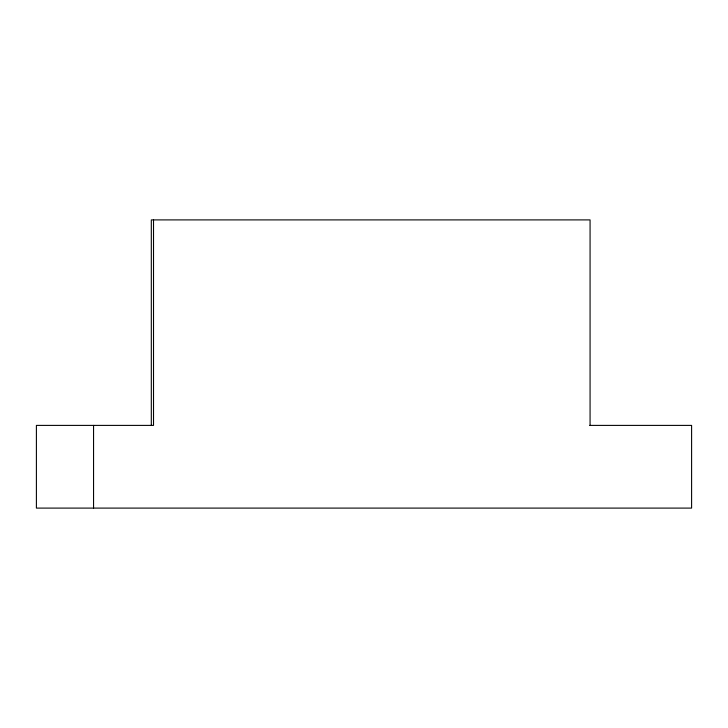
<?xml version="1.0" encoding="UTF-8"?>
<svg xmlns="http://www.w3.org/2000/svg" width="728" height="728" viewBox="0 0 728 728"><rect width="100%" height="100%" fill="white"/><g stroke="black" fill="none" stroke-linecap="round" stroke-linejoin="round"><path stroke-width="1.09" d="M589.771 425.398L691.6 425.398L691.6 508.099L36.4 508.099L36.4 425.398L153.517 425.398L153.517 219.901M590.071 425.398L590.071 219.901L151.315 219.901L151.315 425.398M93.557 425.398L93.557 508.099"/></g></svg>
